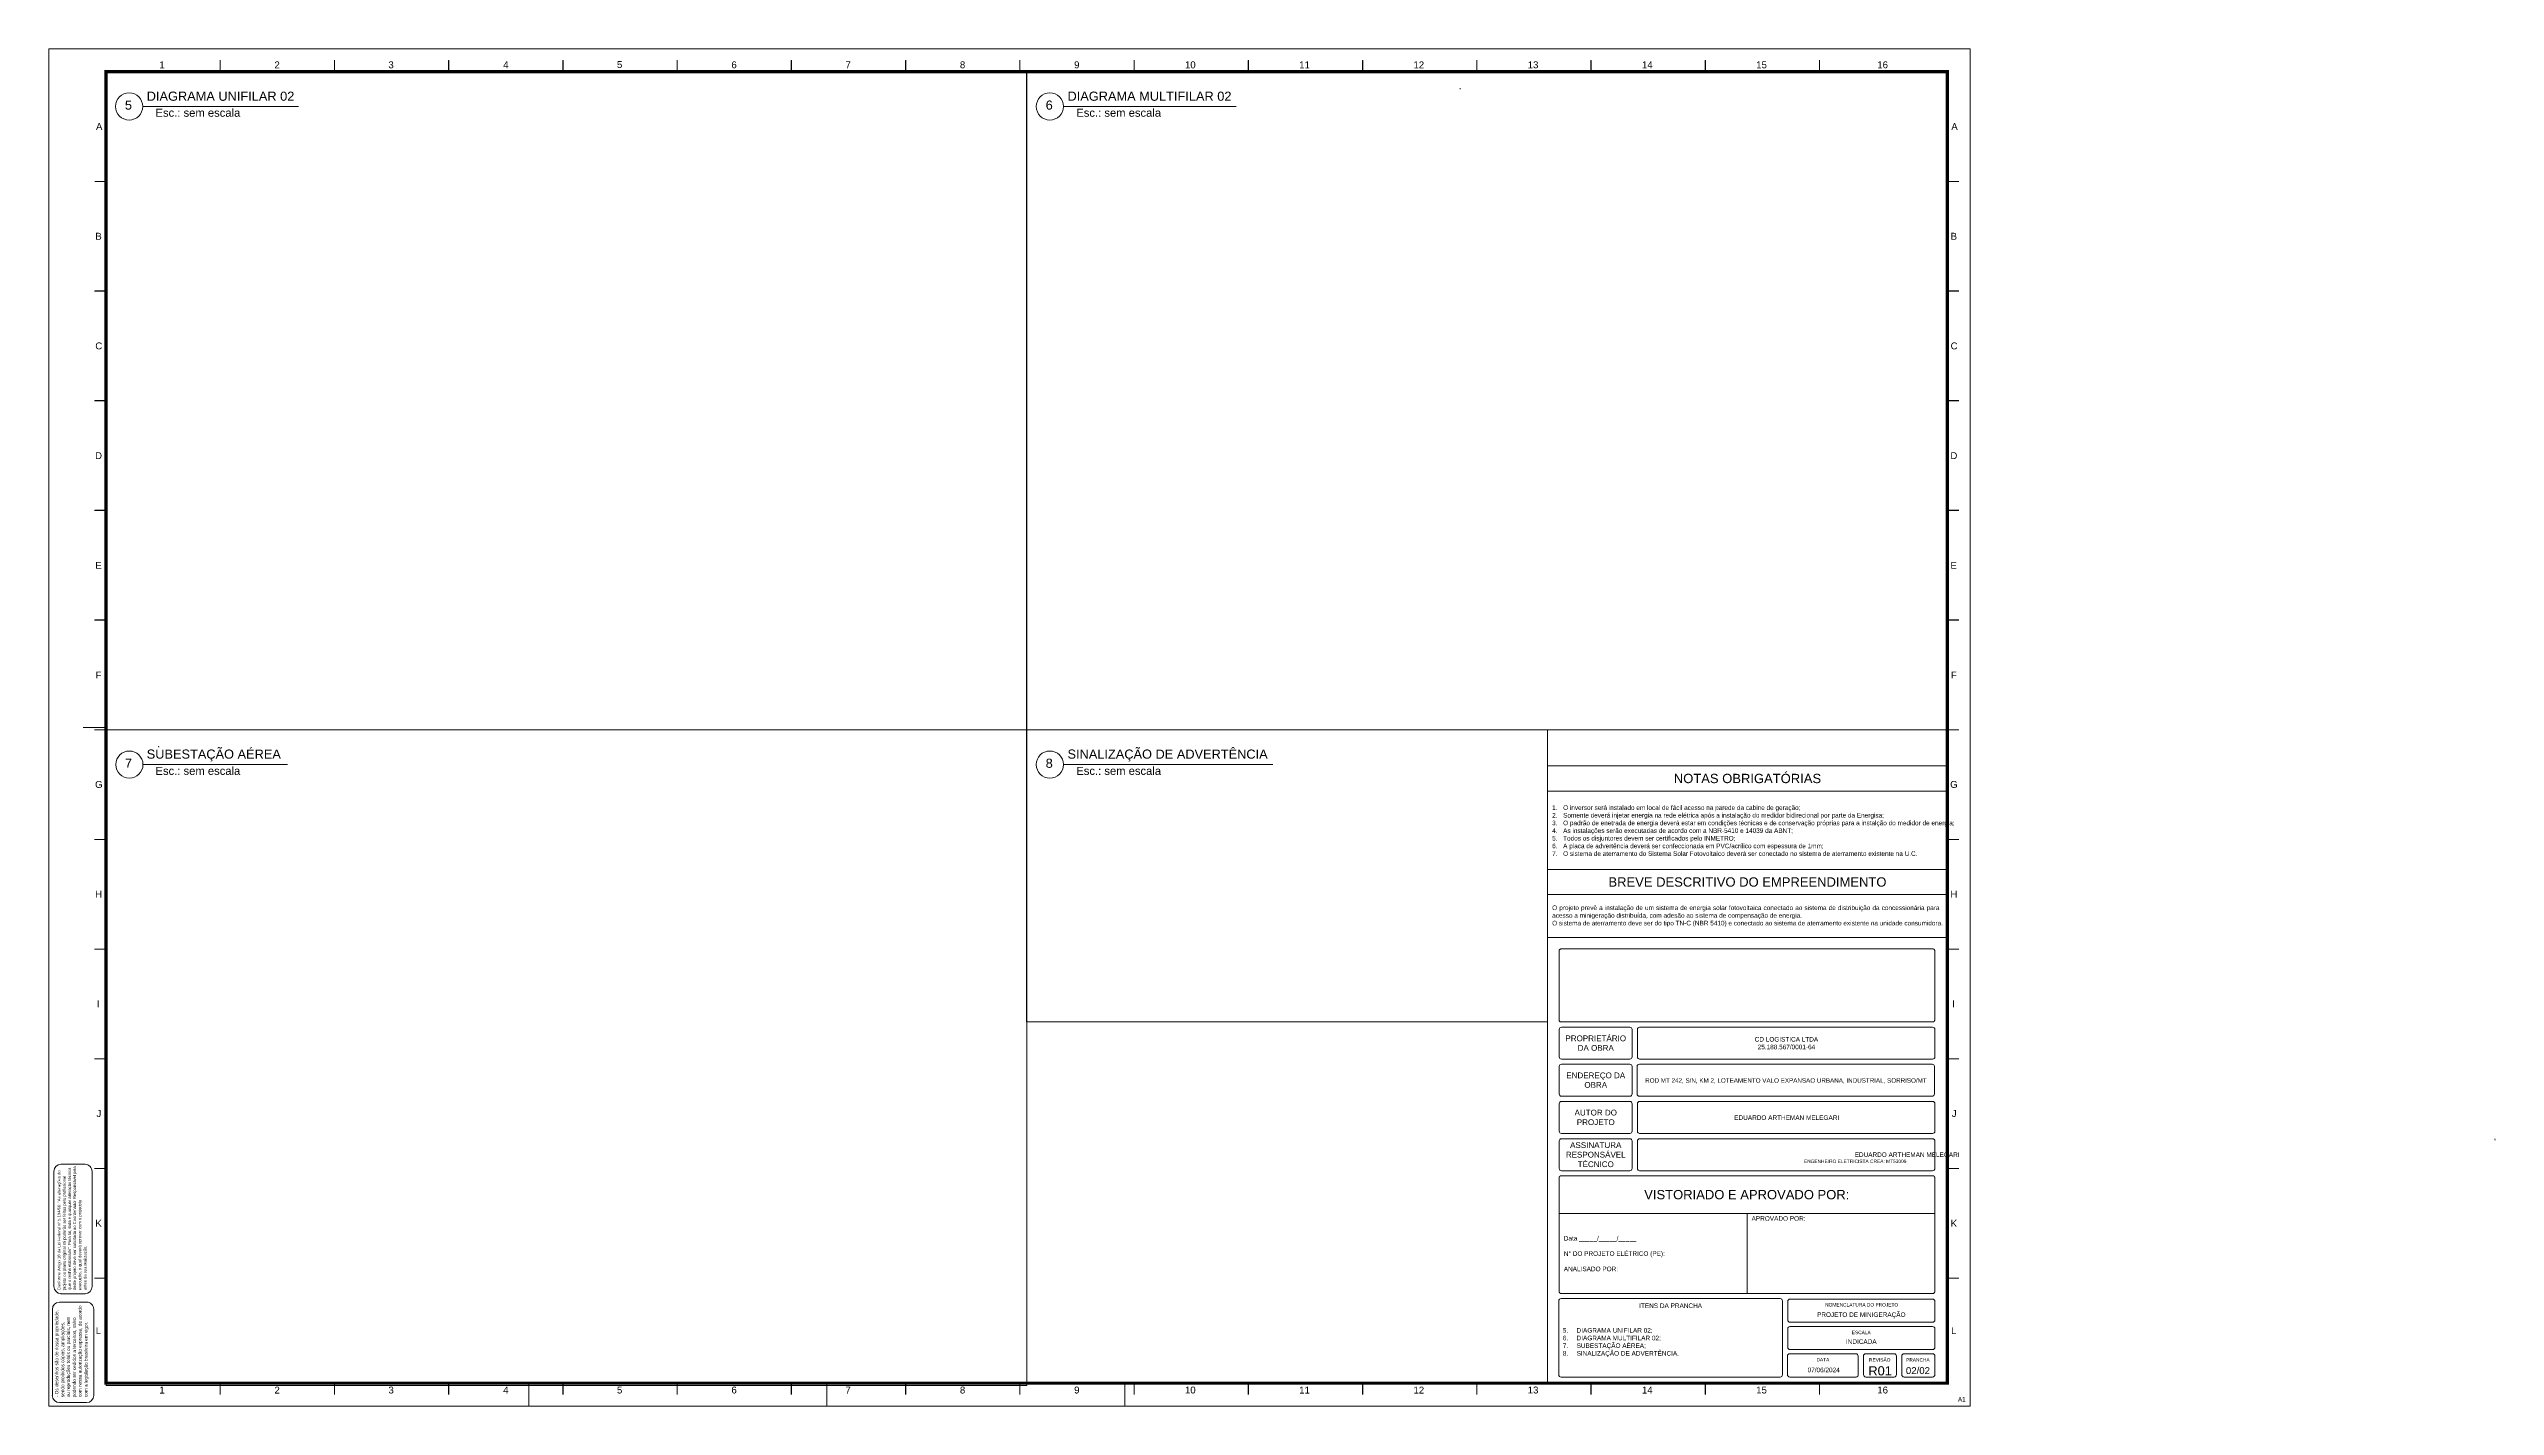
# Paper-space layout 'PROJETO ELÉTRICO MINI 2-2' of a CAD drawing. Header units: millimetres. Extents: x 0 to 1071, y 0 to 594.
import ezdxf
from ezdxf.enums import TextEntityAlignment as Align

# ---------------------------------------------------------------- set-up
doc = ezdxf.new("R2010")
doc.units = ezdxf.units.MM
doc.layers.add('PRANCHA A1', color=7, linetype='Continuous', lineweight=0)
doc.styles.add('ARIAL', font='arial.ttf')
doc.styles.add('PDF ArialMT', font='arial.ttf')

psp = doc.layouts.new('PROJETO ELÉTRICO MINI 2-2')

# ---------------------------------------------------------------- hatches: boundary and pattern name
at = {"layer": 'PRANCHA A1', "transparency": 33554559}
for points in [[(75.2, 588.9), (74.7, 588.9), (74.7, 583.9), (75.2, 583.9)], [(125.2, 588.9), (124.7, 588.9), (124.7, 583.9), (125.2, 583.9)], [(175.2, 588.9), (174.7, 588.9), (174.7, 583.9), (175.2, 583.9)], [(225.2, 588.9), (224.7, 588.9), (224.7, 583.9), (225.2, 583.9)], [(275.2, 588.9), (274.7, 588.9), (274.7, 583.9), (275.2, 583.9)], [(325.2, 588.9), (324.7, 588.9), (324.7, 583.9), (325.2, 583.9)], [(375.2, 588.9), (374.7, 588.9), (374.7, 583.9), (375.2, 583.9)], [(425.2, 588.9), (424.7, 588.9), (424.7, 583.9), (425.2, 583.9)], [(475.2, 588.9), (474.7, 588.9), (474.7, 583.9), (475.2, 583.9)], [(525.2, 588.9), (524.7, 588.9), (524.7, 583.9), (525.2, 583.9)], [(575.2, 588.9), (574.7, 588.9), (574.7, 583.9), (575.2, 583.9)], [(625.2, 588.9), (624.7, 588.9), (624.7, 583.9), (625.2, 583.9)], [(675.2, 588.9), (674.7, 588.9), (674.7, 583.9), (675.2, 583.9)], [(725.2, 588.9), (724.7, 588.9), (724.7, 583.9), (725.2, 583.9)], [(775.2, 588.9), (774.7, 588.9), (774.7, 583.9), (775.2, 583.9)], [(25, 535.7), (25, 536.1), (20, 536.1), (20, 535.7)], [(835.9, 535.7), (835.9, 536.1), (830.9, 536.1), (830.9, 535.7)], [(25, 487.7), (25, 488.2), (20, 488.2), (20, 487.7)], [(835.9, 487.7), (835.9, 488.2), (830.9, 488.2), (830.9, 487.7)], [(25, 439.7), (25, 440.2), (20, 440.2), (20, 439.7)], [(835.9, 439.7), (835.9, 440.2), (830.9, 440.2), (830.9, 439.7)], [(25, 391.7), (25, 392.2), (20, 392.2), (20, 391.7)], [(835.9, 391.7), (835.9, 392.2), (830.9, 392.2), (830.9, 391.7)], [(25, 343.7), (25, 344.2), (20, 344.2), (20, 343.7)], [(835.9, 343.7), (835.9, 344.2), (830.9, 344.2), (830.9, 343.7)], [(25, 295.7), (25, 296.2), (20, 296.2), (20, 295.7)], [(835.9, 295.7), (835.9, 296.2), (830.9, 296.2), (830.9, 295.7)], [(25, 247.7), (25, 248.2), (20, 248.2), (20, 247.7)], [(835.9, 247.7), (835.9, 248.2), (830.9, 248.2), (830.9, 247.7)], [(25, 199.7), (25, 200.2), (20, 200.2), (20, 199.7)], [(835.9, 199.7), (835.9, 200.2), (830.9, 200.2), (830.9, 199.7)], [(25, 151.7), (25, 152.2), (20, 152.2), (20, 151.7)], [(835.9, 151.7), (835.9, 152.2), (830.9, 152.2), (830.9, 151.7)], [(25, 103.7), (25, 104.2), (20, 104.2), (20, 103.7)], [(835.9, 103.7), (835.9, 104.2), (830.9, 104.2), (830.9, 103.7)], [(25, 55.7), (25, 56.2), (20, 56.2), (20, 55.7)], [(835.9, 55.7), (835.9, 56.2), (830.9, 56.2), (830.9, 55.7)], [(75.2, 10), (74.7, 10), (74.7, 5), (75.2, 5)], [(125.2, 10), (124.7, 10), (124.7, 5), (125.2, 5)], [(175.2, 10), (174.7, 10), (174.7, 5), (175.2, 5)], [(225.2, 10), (224.7, 10), (224.7, 5), (225.2, 5)], [(275.2, 10), (274.7, 10), (274.7, 5), (275.2, 5)], [(325.2, 10), (324.7, 10), (324.7, 5), (325.2, 5)], [(375.2, 10), (374.7, 10), (374.7, 5), (375.2, 5)], [(425.2, 10), (424.7, 10), (424.7, 5), (425.2, 5)], [(475.2, 10), (474.7, 10), (474.7, 5), (475.2, 5)], [(525.2, 10), (524.7, 10), (524.7, 5), (525.2, 5)], [(575.2, 10), (574.7, 10), (574.7, 5), (575.2, 5)], [(625.2, 10), (624.7, 10), (624.7, 5), (625.2, 5)], [(675.2, 10), (674.7, 10), (674.7, 5), (675.2, 5)], [(725.2, 10), (724.7, 10), (724.7, 5), (725.2, 5)], [(775.2, 10), (774.7, 10), (774.7, 5), (775.2, 5)]]:
    psp.add_hatch(color=256, dxfattribs=at).paths.add_polyline_path(points)

# ---------------------------------------------------------------- linework, layer by layer
at = {"layer": 'PRANCHA A1'}
for p, q in [((25, 583.9), (830.9, 583.9)), ((655.9, 269.1), (830.9, 269.1)), ((655.9, 234.8), (830.9, 234.8)), ((655.9, 223.8), (830.9, 223.8)), ((661, 100.2), (661, 100.3)), ((661, 100.3), (661, 100.3)), ((661, 100.3), (661, 100.3)), ((661, 100.3), (661.1, 100.3)), ((661, 100.1), (661, 100.2)), ((661, 100.2), (661, 100.2)), ((661, 100.2), (661, 100.2)), ((661, 100.2), (661, 100.2)), ((661, 100), (661, 100.1)), ((661, 100.1), (661, 100.1)), ((661, 100.1), (661, 100.1)), ((661, 100.1), (661, 100.1)), ((661, 99.9), (661, 100)), ((661, 100), (661, 100)), ((661, 100), (661, 100)), ((661, 85.1), (661, 99.9)), ((661, 99.9), (661, 99.9)), ((661.1, 100.3), (661.1, 100.4)), ((661.1, 100.4), (661.1, 100.4)), ((661.1, 100.4), (661.1, 100.4)), ((661.1, 100.4), (661.1, 100.4)), ((661.1, 100.4), (661.1, 100.4)), ((661.1, 100.4), (661.1, 100.4)), ((661.1, 100.4), (661.2, 100.4)), ((661.1, 100.3), (661.1, 100.3)), ((661.2, 100.5), (661.3, 100.6)), ((661.2, 100.4), (661.2, 100.5)), ((661.2, 100.5), (661.2, 100.5)), ((661.2, 100.5), (661.2, 100.5)), ((661.2, 100.5), (661.2, 100.5)), ((661.2, 100.5), (661.2, 100.5)), ((661.2, 100.4), (661.2, 100.4)), ((661.3, 100.6), (661.3, 100.6)), ((661.3, 100.6), (661.3, 100.6)), ((661.3, 100.6), (661.3, 100.6)), ((661.3, 100.6), (661.4, 100.6)), ((661.4, 100.6), (661.4, 100.7)), ((661.4, 100.7), (661.4, 100.7)), ((661.4, 100.7), (661.4, 100.7)), ((661.4, 100.7), (661.4, 100.7)), ((661.4, 100.7), (661.5, 100.7)), ((661.4, 100.6), (661.4, 100.6)), ((661.4, 100.6), (661.4, 100.6)), ((661.5, 100.7), (661.5, 100.7)), ((661.5, 100.7), (661.5, 100.7)), ((661.5, 100.7), (661.5, 100.7)), ((661.5, 100.7), (661.6, 100.7)), ((661.6, 100.7), (661.6, 100.7)), ((661.6, 100.7), (661.6, 100.7)), ((661.6, 100.7), (661.7, 100.7)), ((661.7, 100.7), (661.7, 100.8)), ((661.7, 100.8), (661.8, 100.8)), ((661.8, 100.8), (661.8, 100.8)), ((661.8, 100.8), (824.6, 100.8)), ((824.6, 100.8), (824.6, 100.8)), ((824.6, 100.8), (824.6, 100.8)), ((824.6, 100.8), (824.6, 100.8)), ((824.6, 100.8), (824.7, 100.7)), ((824.7, 100.7), (824.7, 100.7)), ((824.7, 100.7), (824.7, 100.7)), ((824.7, 100.7), (824.7, 100.7)), ((824.7, 100.7), (824.7, 100.7)), ((824.7, 100.7), (824.7, 100.7)), ((824.7, 100.7), (824.7, 100.7)), ((824.7, 100.7), (824.7, 100.7)), ((824.7, 100.7), (824.8, 100.7)), ((824.8, 100.7), (824.8, 100.7)), ((824.8, 100.7), (824.8, 100.7)), ((824.8, 100.7), (824.8, 100.7)), ((824.8, 100.7), (824.8, 100.7)), ((824.8, 100.7), (824.8, 100.7)), ((824.8, 100.7), (824.8, 100.7)), ((824.8, 100.7), (824.8, 100.7)), ((824.8, 100.7), (824.8, 100.7)), ((824.8, 100.7), (824.8, 100.7)), ((824.8, 100.7), (824.8, 100.7)), ((824.8, 100.7), (824.8, 100.7)), ((824.8, 100.7), (824.8, 100.7)), ((824.8, 100.7), (824.8, 100.7)), ((824.8, 100.7), (824.8, 100.7)), ((824.8, 100.7), (824.8, 100.7)), ((824.8, 100.7), (824.9, 100.7)), ((824.9, 100.7), (824.9, 100.7)), ((824.9, 100.7), (824.9, 100.7)), ((824.9, 100.7), (824.9, 100.7)), ((824.9, 100.7), (824.9, 100.7)), ((824.9, 100.7), (825, 100.6)), ((825, 100.6), (825, 100.6)), ((825, 100.6), (825, 100.6)), ((825, 100.6), (825, 100.6)), ((825, 100.6), (825, 100.6)), ((825, 100.6), (825, 100.6)), ((825, 100.6), (825, 100.6)), ((825, 100.6), (825, 100.6)), ((825, 100.6), (825.1, 100.6)), ((825.1, 100.6), (825.1, 100.6)), ((825.1, 100.6), (825.1, 100.6)), ((825.1, 100.6), (825.1, 100.6)), ((825.1, 100.6), (825.1, 100.6)), ((825.1, 100.6), (825.1, 100.6)), ((825.1, 100.6), (825.1, 100.6)), ((825.1, 100.6), (825.1, 100.6)), ((825.1, 100.6), (825.1, 100.5)), ((825.1, 100.5), (825.1, 100.5)), ((825.1, 100.5), (825.1, 100.5)), ((825.1, 100.5), (825.1, 100.5)), ((825.1, 100.5), (825.1, 100.5)), ((825.1, 100.5), (825.1, 100.5)), ((825.1, 100.5), (825.1, 100.5)), ((825.1, 100.5), (825.1, 100.5)), ((825.1, 100.5), (825.1, 100.5)), ((825.1, 100.5), (825.2, 100.5)), ((825.2, 100.5), (825.2, 100.5)), ((825.2, 100.5), (825.2, 100.5)), ((825.2, 100.5), (825.2, 100.5)), ((825.2, 100.5), (825.2, 100.5)), ((825.2, 100.5), (825.2, 100.5)), ((825.2, 100.5), (825.2, 100.5)), ((825.2, 100.5), (825.2, 100.5)), ((825.2, 100.5), (825.2, 100.5)), ((825.2, 100.5), (825.2, 100.4)), ((825.2, 100.4), (825.2, 100.4)), ((825.2, 100.4), (825.2, 100.4)), ((825.2, 100.4), (825.2, 100.4)), ((825.2, 100.4), (825.2, 100.4)), ((825.2, 100.4), (825.2, 100.4)), ((825.2, 100.4), (825.2, 100.4)), ((825.2, 100.4), (825.2, 100.4)), ((825.2, 100.4), (825.2, 100.4)), ((825.2, 100.4), (825.2, 100.4)), ((825.2, 100.4), (825.2, 100.4)), ((825.2, 100.4), (825.2, 100.4)), ((825.2, 100.4), (825.3, 100.4)), ((825.3, 100.4), (825.3, 100.4)), ((825.3, 100.4), (825.3, 100.4)), ((825.3, 100.4), (825.3, 100.3)), ((825.3, 100.3), (825.3, 100.3)), ((825.3, 100.3), (825.3, 100.3)), ((825.3, 100.3), (825.3, 100.3)), ((825.3, 100.3), (825.3, 100.3)), ((825.3, 100.3), (825.3, 100.3)), ((825.3, 100.3), (825.3, 100.3)), ((825.3, 100.3), (825.3, 100.3)), ((825.3, 100.3), (825.3, 100.3)), ((825.3, 100.3), (825.3, 100.3)), ((825.3, 100.3), (825.3, 100.2)), ((825.3, 100.2), (825.3, 100.2)), ((825.3, 100.2), (825.3, 100.2)), ((825.3, 100.2), (825.3, 100.2)), ((825.3, 100.2), (825.3, 100.2)), ((825.3, 100.2), (825.3, 100.2)), ((825.3, 100.2), (825.4, 100.1)), ((825.4, 100.1), (825.4, 100.1)), ((825.4, 100.1), (825.4, 100.1)), ((825.4, 100.1), (825.4, 100.1)), ((825.4, 100.1), (825.4, 100.1)), ((825.4, 100.1), (825.4, 100.1)), ((825.4, 100.1), (825.4, 100.1)), ((825.4, 100.1), (825.4, 100)), ((825.4, 100), (825.4, 100)), ((825.4, 100), (825.4, 100)), ((825.4, 100), (825.4, 100)), ((825.4, 100), (825.4, 83.4)), ((661, 85.1), (661, 50.2)), ((825.4, 84.2), (661, 84.2)), ((743.2, 84.2), (743.2, 49.3)), ((825.4, 83.4), (825.4, 50.1)), ((661, 50.1), (661, 50.2)), ((661, 50), (661, 50.1)), ((661, 50.1), (661, 50.1)), ((661, 49.9), (661, 50)), ((661, 50), (661, 50)), ((661, 49.8), (661, 49.9)), ((661, 49.9), (661, 49.9)), ((661.1, 49.7), (661, 49.8)), ((661, 49.8), (661, 49.8)), ((661.1, 49.6), (661.1, 49.7)), ((661.2, 49.5), (661.1, 49.6)), ((661.1, 49.6), (661.1, 49.6)), ((661.3, 49.5), (661.2, 49.5)), ((661.2, 49.5), (661.2, 49.5)), ((661.3, 49.4), (661.3, 49.5)), ((661.4, 49.4), (661.3, 49.4)), ((661.5, 49.3), (661.4, 49.4)), ((661.4, 49.4), (661.4, 49.4)), ((661.6, 49.3), (661.5, 49.3)), ((661.5, 49.3), (661.5, 49.3)), ((661.7, 49.3), (661.6, 49.3)), ((661.6, 49.3), (661.6, 49.3)), ((661.8, 49.3), (661.7, 49.3)), ((824.6, 49.3), (661.8, 49.3)), ((824.7, 49.3), (824.6, 49.3)), ((824.8, 49.3), (824.7, 49.3)), ((824.9, 49.3), (824.8, 49.3)), ((825, 49.4), (824.9, 49.3)), ((824.9, 49.3), (824.9, 49.3)), ((825.1, 49.5), (825, 49.4)), ((825, 49.4), (825, 49.4)), ((825.2, 49.6), (825.1, 49.5)), ((825.1, 49.5), (825.1, 49.5)), ((825.3, 49.7), (825.2, 49.6)), ((825.2, 49.6), (825.2, 49.6)), ((825.2, 49.6), (825.2, 49.6)), ((825.2, 49.6), (825.2, 49.6)), ((825.4, 49.9), (825.3, 49.9)), ((825.3, 49.9), (825.3, 49.8)), ((825.3, 49.8), (825.3, 49.8)), ((825.3, 49.8), (825.3, 49.8)), ((825.3, 49.8), (825.3, 49.7)), ((825.3, 49.7), (825.3, 49.7)), ((825.3, 49.7), (825.3, 49.7)), ((825.4, 50.1), (825.4, 50)), ((825.4, 50), (825.4, 50)), ((825.4, 50), (825.4, 50)), ((825.4, 50), (825.4, 49.9))]:
    psp.add_line(p, q, dxfattribs=at)
at = {"layer": 'PRANCHA A1', "lineweight": 0}
for p, q in [((41.1, 568.7), (109.2, 568.7)), ((444.1, 568.7), (519.6, 568.7)), ((41.1, 280.7), (104.4, 280.7)), ((444.1, 280.7), (535.6, 280.7))]:
    psp.add_line(p, q, dxfattribs=at)
psp.add_lwpolyline([(840.9, 593.9), (840.9, 0), (0, 0), (0, 593.9)], close=True, dxfattribs=at)
for points in [[(75, 583.9), (75, 588.9)], [(125, 583.9), (125, 588.9)], [(175, 583.9), (175, 588.9)], [(225, 583.9), (225, 588.9)], [(274.9, 583.9), (274.9, 588.9)], [(325, 583.9), (325, 588.9)], [(375, 583.9), (375, 588.9)], [(425, 583.9), (425, 588.9)], [(475, 583.9), (475, 588.9)], [(525, 583.9), (525, 588.9)], [(575, 583.9), (575, 588.9)], [(624.9, 583.9), (624.9, 588.9)], [(674.9, 583.9), (674.9, 588.9)], [(724.9, 583.9), (724.9, 588.9)], [(774.9, 583.9), (774.9, 588.9)], [(830.9, 535.9), (835.9, 535.9)], [(25, 487.9), (20, 487.9)], [(830.9, 487.9), (835.9, 487.9)], [(25, 439.9), (20, 439.9)], [(830.9, 439.9), (835.9, 439.9)], [(25, 391.9), (20, 391.9)], [(830.9, 391.9), (835.9, 391.9)], [(25, 343.9), (20, 343.9)], [(830.9, 343.9), (835.9, 343.9)], [(15, 297), (25, 297)], [(25, 295.9), (20, 295.9)], [(830.9, 295.9), (835.9, 295.9)], [(25, 247.9), (20, 247.9)], [(830.9, 247.9), (835.9, 247.9)], [(655.9, 10), (655.9, 205.1), (830.9, 205.1)], [(25, 199.9), (20, 199.9)], [(661.8, 200.1), (824.6, 200.1)], [(825.4, 199.2), (825.4, 168.9)], [(830.9, 199.9), (835.9, 199.9)], [(824.6, 168.1), (661.8, 168.1)], [(25, 152), (20, 152)], [(830.9, 152), (835.9, 152)], [(830.9, 151.8), (830.9, 98.8)], [(2.2, 52.3), (2.2, 102.7)], [(5.2, 105.8), (15.8, 105.8)], [(18.9, 102.7), (18.9, 52.3)], [(25, 104), (20, 104)], [(830.9, 104), (835.9, 104)], [(830.9, 70.3), (830.9, 70.3)], [(25, 56), (20, 56)], [(830.9, 56), (835.9, 56)], [(15.8, 49.1), (5.2, 49.1)], [(1.5, 4.6), (1.5, 42.3)], [(19.6, 42.3), (19.6, 4.6)], [(16.5, 1.5), (4.6, 1.5)], [(75, 10), (75, 5)], [(125, 10), (125, 5)], [(175, 10), (175, 5)], [(210, 0), (210, 10)], [(225, 10), (225, 5)], [(274.9, 10), (274.9, 5)], [(325, 10), (325, 5)], [(340.5, 0), (340.5, 10)], [(375, 10), (375, 5)], [(425, 10), (425, 5)], [(470.9, 0), (470.9, 10)], [(475, 10), (475, 5)], [(525, 10), (525, 5)], [(575, 10), (575, 5)], [(624.9, 10), (624.9, 5)], [(674.9, 10), (674.9, 5)], [(724.9, 10), (724.9, 5)]]:
    psp.add_lwpolyline(points, dxfattribs=at)
for points, const_width in [([(830.9, 583.9), (830.9, 10), (25, 10), (25, 583.9)], 1.4), ([(830.9, 583.9), (830.9, 10), (25, 10), (25, 583.9)], 1.4), ([(25, 10), (830.9, 10), (830.9, 583.9), (25, 583.9)], 1.02)]:
    psp.add_lwpolyline(points, close=True, dxfattribs=dict(at, const_width=const_width))
at = {"layer": 'PRANCHA A1', "color": 7, "lineweight": 0}
for points in [[(617.7, 576.7), (617.7, 576.3)], [(48, 288.8), (48.1, 288.3)], [(1070.5, 116.9), (1070.6, 116.4)]]:
    psp.add_lwpolyline(points, dxfattribs=at)
at = {"layer": 'PRANCHA A1'}
for points in [[(655.9, 205.1), (830.9, 205.1), (830.9, 280.2), (655.9, 280.2)], [(661, 199.2), (661, 199.3), (661, 199.3), (661, 199.3), (661, 199.4), (661, 199.4), (661, 199.4), (661, 199.4), (661, 199.5), (661, 199.5), (661, 199.5), (661, 199.5), (661, 199.6), (661, 199.6), (661, 199.6), (661.1, 199.6), (661.1, 199.6), (661.1, 199.7), (661.1, 199.7), (661.1, 199.7), (661.1, 199.7), (661.1, 199.7), (661.1, 199.7), (661.2, 199.8), (661.2, 199.8), (661.2, 199.8), (661.2, 199.8), (661.2, 199.8), (661.2, 199.8), (661.2, 199.8), (661.3, 199.9), (661.3, 199.9), (661.3, 199.9), (661.3, 199.9), (661.4, 199.9), (661.4, 199.9), (661.4, 199.9), (661.4, 200), (661.4, 200), (661.4, 200), (661.4, 200), (661.5, 200), (661.5, 200), (661.5, 200), (661.5, 200), (661.6, 200), (661.6, 200), (661.6, 200), (661.7, 200.1), (661.7, 200.1), (661.8, 200.1), (661.8, 200.1), (824.6, 200.1), (824.6, 200.1), (824.6, 200.1), (824.6, 200.1), (824.7, 200.1), (824.7, 200.1), (824.7, 200.1), (824.7, 200), (824.7, 200), (824.7, 200), (824.7, 200), (824.7, 200), (824.8, 200), (824.8, 200), (824.8, 200), (824.8, 200), (824.8, 200), (824.8, 200), (824.8, 200), (824.8, 200), (824.8, 200), (824.8, 200), (824.8, 200), (824.8, 200), (824.8, 200), (824.8, 200), (824.8, 200), (824.8, 200), (824.9, 200), (824.9, 200), (824.9, 200), (824.9, 200), (824.9, 200), (825, 200), (825, 199.9), (825, 199.9), (825, 199.9), (825, 199.9), (825, 199.9), (825, 199.9), (825, 199.9), (825.1, 199.9), (825.1, 199.9), (825.1, 199.9), (825.1, 199.9), (825.1, 199.9), (825.1, 199.9), (825.1, 199.9), (825.1, 199.9), (825.1, 199.9), (825.1, 199.8), (825.1, 199.8), (825.1, 199.8), (825.1, 199.8), (825.1, 199.8), (825.1, 199.8), (825.1, 199.8), (825.1, 199.8), (825.2, 199.8), (825.2, 199.8), (825.2, 199.8), (825.2, 199.8), (825.2, 199.8), (825.2, 199.8), (825.2, 199.8), (825.2, 199.8), (825.2, 199.8), (825.2, 199.8), (825.2, 199.7), (825.2, 199.7), (825.2, 199.7), (825.2, 199.7), (825.2, 199.7), (825.2, 199.7), (825.2, 199.7), (825.2, 199.7), (825.2, 199.7), (825.2, 199.7), (825.2, 199.7), (825.3, 199.7), (825.3, 199.7), (825.3, 199.7), (825.3, 199.6), (825.3, 199.6), (825.3, 199.6), (825.3, 199.6), (825.3, 199.6), (825.3, 199.6), (825.3, 199.6), (825.3, 199.6), (825.3, 199.6), (825.3, 199.6), (825.3, 199.6), (825.3, 199.5), (825.3, 199.5), (825.3, 199.5), (825.3, 199.5), (825.3, 199.5), (825.4, 199.4), (825.4, 199.4), (825.4, 199.4), (825.4, 199.4), (825.4, 199.4), (825.4, 199.4), (825.4, 199.4), (825.4, 199.3), (825.4, 199.3), (825.4, 199.3), (825.4, 199.3), (825.4, 168.9), (825.4, 168.9), (825.4, 168.8), (825.4, 168.8), (825.4, 168.8), (825.3, 168.7), (825.3, 168.7), (825.3, 168.6), (825.3, 168.6), (825.3, 168.6), (825.3, 168.5), (825.3, 168.5), (825.2, 168.5), (825.2, 168.5), (825.2, 168.4), (825.2, 168.4), (825.1, 168.4), (825.1, 168.3), (825, 168.3), (825, 168.2), (824.9, 168.2), (824.9, 168.2), (824.8, 168.1), (824.7, 168.1), (824.6, 168.1), (661.8, 168.1), (661.7, 168.1), (661.6, 168.1), (661.6, 168.1), (661.5, 168.1), (661.5, 168.2), (661.4, 168.2), (661.4, 168.2), (661.3, 168.3), (661.3, 168.3), (661.2, 168.3), (661.2, 168.4), (661.1, 168.4), (661.1, 168.5), (661.1, 168.5), (661, 168.6), (661, 168.7), (661, 168.7), (661, 168.7), (661, 168.8), (661, 168.8), (661, 168.9), (661, 169), (661, 169), (661, 199.2)]]:
    psp.add_lwpolyline(points, close=True, dxfattribs=at)
at = {"layer": 'PRANCHA A1', "lineweight": 0}
for points in [[(661, 164.8, -0.414214), (662, 165.8), (691.9, 165.8, -0.414214), (692.9, 164.8), (692.9, 152.8, -0.414214), (691.9, 151.8), (662, 151.8, -0.414214), (661, 152.8)], [(695.2, 164.8, -0.414214), (696.2, 165.8), (824.4, 165.8, -0.414214), (825.4, 164.8), (825.4, 152.8, -0.414214), (824.4, 151.8), (696.2, 151.8, -0.414214), (695.2, 152.8)], [(661, 148.6, -0.414214), (662, 149.6), (691.9, 149.6, -0.414214), (692.9, 148.6), (692.9, 136.6, -0.414214), (691.9, 135.6), (662, 135.6, -0.414214), (661, 136.6)], [(695.1, 148.6, -0.414214), (696.1, 149.6), (824.2, 149.6, -0.414214), (825.2, 148.6), (825.2, 136.6, -0.414214), (824.2, 135.6), (696.1, 135.6, -0.414214), (695.1, 136.6)], [(661, 132.3, -0.414214), (662, 133.3), (691.9, 133.3, -0.414214), (692.9, 132.3), (692.9, 120.3, -0.414214), (691.9, 119.3), (662, 119.3, -0.414214), (661, 120.3)], [(695.2, 132.3, -0.414214), (696.2, 133.3), (824.4, 133.3, -0.414214), (825.4, 132.3), (825.4, 120.3, -0.414214), (824.4, 119.3), (696.2, 119.3, -0.414214), (695.2, 120.3)], [(661, 116, -0.414214), (662, 117), (691.9, 117, -0.414214), (692.9, 116), (692.9, 104, -0.414214), (691.9, 103), (662, 103, -0.414214), (661, 104)], [(695.2, 116, -0.414214), (696.2, 117), (824.4, 117, -0.414214), (825.4, 116), (825.4, 104, -0.414214), (824.4, 103), (696.2, 103, -0.414214), (695.2, 104)], [(660.8, 46, -0.414214), (661.8, 47), (757.7, 47, -0.414214), (758.7, 46), (758.7, 13.7, -0.414214), (757.7, 12.7), (661.8, 12.7, -0.414214), (660.8, 13.7)], [(761, 45.8, -0.414214), (762, 46.8), (824.4, 46.8, -0.414214), (825.4, 45.8), (825.4, 37.7, -0.414214), (824.4, 36.7), (762, 36.7, -0.414214), (761, 37.7)], [(761, 33.8, -0.414214), (762, 34.8), (824.4, 34.8, -0.414214), (825.4, 33.8), (825.4, 25.7, -0.414214), (824.4, 24.7), (762, 24.7, -0.414214), (761, 25.7)], [(760.9, 21.9, -0.414214), (761.9, 22.9), (790.8, 22.9, -0.414214), (791.8, 21.9), (791.9, 13.8, -0.402785), (790.9, 12.7), (761.9, 12.7, -0.402785), (760.9, 13.8)], [(794.1, 21.9, -0.414214), (795.1, 22.9), (807.6, 22.9, -0.414214), (808.6, 21.9), (808.6, 13.8, -0.402785), (807.6, 12.7), (795.2, 12.7, -0.402785), (794.2, 13.8)], [(810.9, 21.9, -0.414214), (811.9, 22.9), (824.4, 22.9, -0.414214), (825.4, 21.9), (825.4, 13.8, -0.392366), (824.4, 12.7), (811.9, 12.7, -0.392366), (810.9, 13.8)]]:
    psp.add_lwpolyline(points, format="xyb", close=True, dxfattribs=at)
psp.add_lwpolyline([(1.5, 42.3, -0.414213), (4.6, 45.5), (16.5, 45.5)], format="xyb", dxfattribs=at)
for centre in [(35.1, 568.7), (438.1, 568.7), (35.2, 280.7), (438.1, 280.7)]:
    psp.add_circle(centre, 5.95, dxfattribs=at)
for centre, radius, start, end in [((824.6, 199.2), 0.825, 0.0001, 89.9999), ((824.5, 168.9), 0.829, 270.1901, 358.3218), ((5.3, 102.7), 3.11, 90.099, 180.099), ((15.8, 102.7), 3.11, 359.901, 89.9011), ((5.3, 52.3), 3.11, 180, 270), ((15.8, 52.3), 3.11, 270, 360), ((16.5, 42.4), 3.11, 0.0988, 90.0989), ((4.6, 4.6), 3.11, 180, 270), ((16.5, 4.6), 3.11, 270, 360)]:
    psp.add_arc(centre, radius, start, end, dxfattribs=at)

# ---------------------------------------------------------------- texts
at = {"layer": 'PRANCHA A1', "lineweight": 0, "style": 'ARIAL'}
for s, height, p in [('5', 4, (34.8, 567.3)), ('Esc.: sem escala', 3.516, (65.2, 564.2)), ('6', 4, (437.8, 567.3)), ('Esc.: sem escala', 3.516, (468.2, 564.2)), ('7', 4, (34.8, 279.3)), ('Esc.: sem escala', 3.516, (65.2, 276.2)), ('8', 4, (437.8, 279.3)), ('Esc.: sem escala', 3.516, (468.2, 276.2))]:
    psp.add_text(s, height=height, rotation=359.993, dxfattribs=at).set_placement(p, align=Align.CENTER)
at = {"layer": 'PRANCHA A1', "attachment_point": 4, "style": 'PDF ArialMT'}
for s, insert, char_height in [('1', (48.3, 586.9), 3.02), ('2', (98.7, 586.9), 3.02), ('3', (148.6, 586.9), 3.02), ('4', (198.8, 586.9), 3.02), ('5', (248.6, 587), 3.02), ('6', (298.7, 586.9), 3.02), ('7', (348.6, 586.9), 3.02), ('8', (398.7, 586.9), 3.02), ('9', (448.7, 586.9), 3.02), ('10', (497.2, 586.9), 3.02), ('11', (547.2, 586.9), 3.02), ('12', (597.2, 586.9), 3.02), ('13', (647.2, 586.9), 3.02), ('14', (697.2, 586.9), 3.02), ('15', (747.2, 586.9), 3.02), ('16', (800.2, 586.9), 3.02), ('A', (20.6, 559.9), 3.02), ('A', (832.6, 559.9), 3.02), ('B', (20.3, 511.9), 3.02), ('B', (832.3, 511.9), 3.02), ('C', (20.3, 463.9), 3.02), ('C', (832.3, 463.9), 3.02), ('D', (20.2, 415.9), 3.02), ('D', (832.2, 415.9), 3.02), ('E', (20.3, 367.9), 3.02), ('E', (832.2, 367.9), 3.02), ('F', (20.4, 319.9), 3.02), ('F', (832.4, 319.9), 3.02), ('G', (20.2, 272), 3.02), ('G', (832.1, 272), 3.02), ('H', (20.2, 224), 3.02), ('H', (832.2, 224), 3.02), ('I', (21, 176), 3.02), ('I', (833, 176), 3.02), ('J', (20.8, 128), 3.02), ('J', (832.8, 128), 3.02), ('K', (20.3, 80), 3.02), ('K', (832.3, 80), 3.02), ('L', (20.5, 33), 3.02), ('L', (832.5, 33), 3.02), ('1', (48.3, 7), 3.02), ('2', (98.7, 7), 3.02), ('3', (148.6, 7), 3.02), ('4', (198.8, 7), 3.02), ('5', (248.6, 7), 3.02), ('6', (298.7, 7), 3.02), ('7', (348.6, 7), 3.02), ('8', (398.7, 7), 3.02), ('9', (448.7, 7), 3.02), ('10', (497.2, 7), 3.02), ('11', (547.2, 7), 3.02), ('12', (597.2, 7), 3.02), ('13', (647.2, 7), 3.02), ('14', (697.2, 7), 3.02), ('15', (747.2, 7), 3.02), ('16', (800.2, 7), 3.02), ('A1', (835.5, 3), 2.01)]:
    psp.add_mtext(s, dxfattribs=dict(at, insert=insert, char_height=char_height))
at = {"layer": 'PRANCHA A1', "lineweight": 0, "char_height": 4.002, "attachment_point": 1, "rotation": 359.993, "style": 'ARIAL'}
for s, insert in [('DIAGRAMA UNIFILAR 02', (42.8, 575.2)), ('DIAGRAMA MULTIFILAR 02', (445.8, 575.2)), ('SUBESTAÇÃO AÉREA', (42.8, 287.3)), ('SINALIZAÇÃO DE ADVERTÊNCIA', (445.8, 287.3))]:
    psp.add_mtext_dynamic_manual_height_columns(s, width=336.822, gutter_width=42.7, heights=[0], dxfattribs=dict(at, insert=insert))
at = {"layer": 'PRANCHA A1', "lineweight": 0, "style": 'PDF ArialMT'}
for s, insert, char_height, width, attachment_point in [('\\pxqc;NOTAS OBRIGATÓRIAS', (655.9, 274.6), 4.072, 174.979, 4), ('\\pxi-2,l3,r1.98476,t3.38813,4;1.^IO inversor será instalado em local de fácil acesso na parede da cabine de geração;\\P2.^ISomente deverá injetar energia na rede elétrica após a instalação do medidor bidirecional por parte da Energisa;\\P3.^IO padrão de enetrada de energia deverá estar em condições técnicas e de conservação próprias para a instalção do medidor de energia;\\P4.^IAs instalações serão executadas de acordo com a NBR-5410 e 14039 da ABNT;\\P5.^ITodos os disjuntores devem ser certificados pelo INMETRO;\\P6.^IA placa de advertência deverá ser confeccionada em PVC/acrílico com espessura de 1mm;\\P7.^IO sistema de aterramento do Sistema Solar Fotovoltaíco deverá ser conectado no sistema de aterramento existente na U.C. ', (655.9, 251.8), 2.0116, 174.979, 4), ('\\pxqc;BREVE DESCRITIVO DO EMPREENDIMENTO', (655.9, 229.3), 4.072, 174.979, 4), ('\\pxl1,r1.98476,qj,t3.38813,4;O projeto prevê a instalação de um sistema de energia solar fotovoltaica conectado ao sistema de distribuição da concessionária para acesso a minigeração distribuída, com adesão ao sistema de compensação de energia.\\P\\pr2.79533E-006,t3.38813,4,31;O sistema de aterramento deve ser do tipo TN-C (NBR 5410) e conectado ao sistema de aterramento existente na unidade consumidora.', (655.9, 214.4), 2.0116, 174.979, 4), ('\\pxqc;PROPRIETÁRIO\\PDA OBRA', (661.3, 158.8), 2.515, 31.375, 4), ('\\pxqc;CD LOGISTICA LTDA\\P25.188.567/0001-64', (695.2, 158.8), 2.012, 130.491, 4), ('\\pxqc;ENDEREÇO DA OBRA', (661.3, 142.6), 2.515, 31.375, 4), ('\\pxqc;ROD MT 242, S/N, KM 2, LOTEAMENTO VALO EXPANSAO URBANA, INDUSTRIAL, SORRISO/MT', (695.2, 142.3), 1.96, 130.035, 4), ('\\pxqc;AUTOR DO PROJETO', (661.3, 126.3), 2.515, 31.375, 4), ('\\pxqc;EDUARDO ARTHEMAN MELEGARI', (695.5, 126.2), 2.012, 130.147, 4), ('\\pxqc;ASSINATURA RESPONSÁVEL TÉCNICO', (661.3, 110), 2.515, 31.375, 4), ('\\pxqc;VISTORIADO E APROVADO POR:', (661, 92.5), 4.072, 164.161, 4), ('\\pxl1,r2.79533E-006,qj,t3.38813,4,31;APROVADO POR:', (784.3, 83.1), 2.012, 82.214, 2), ('\\pxl1,r2.79533E-006,qj,t3.38813,4,31;Data _____/_____/_____\\P\\PN° DO PROJETO ELÉTRICO (PE):\\P\\PANALISADO POR:', (661, 66.7), 2.012, 82.215, 4), ('\\pxqc;ITENS DA PRANCHA', (660.8, 43.9), 2.012, 97.91, 4), ('\\pxqc;NOMENCLATURA DO PROJETO', (761, 44.3), 1.509, 64.745, 4), ('\\pxi-3,l3.38813,t3.38813,4;5.^IDIAGRAMA UNIFILAR 02;\\P6.^IDIAGRAMA MULTIFILAR 02;\\P7.^ISUBESTAÇÃO AÉREA;\\P8.^ISINALIZAÇÃO DE ADVERTÊNCIA.', (661.8, 27.8), 2.012, 95.903, 4), ('\\pxqc;PROJETO DE MINIGERAÇÃO ', (762, 39.7), 2.012, 62.42, 4), ('\\pxqc;ESCALA', (761, 32.2), 1.509, 64.39, 4), ('\\pxqc;INDICADA', (761, 28.2), 2.012, 64.39, 4), ('\\pxqc;07/06/2024', (761.9, 15.8), 2.012, 29.694, 4), ('\\pxqc;DATA', (760.9, 20.3), 1.51, 30.987, 4), ('\\pxqc;REVISÃO', (794.2, 20.2), 1.509, 14.164, 4), ('\\pxqc;R01', (794.5, 15.4), 4.02, 13.897, 4), ('\\pxqc;02/02', (810.9, 15.5), 3.017, 14.193, 4), ('\\pxqc;PRANCHA', (810.9, 20.2), 1.509, 14.164, 4)]:
    psp.add_mtext(s, dxfattribs=dict(at, insert=insert, char_height=char_height, width=width, attachment_point=attachment_point))
at = {"layer": 'PRANCHA A1', "lineweight": 0, "attachment_point": 4, "style": 'PDF ArialMT'}
for s, insert, char_height in [('ENGENHEIRO ELETRICISTA CREA: MT53009', (768.1, 107.1), 1.509), ('\\pxqc;EDUARDO ARTHEMAN MELEGARI', (790.3, 110), 2.012)]:
    psp.add_mtext(s, dxfattribs=dict(at, insert=insert, char_height=char_height))
at = {"layer": 'PRANCHA A1', "attachment_point": 4, "rotation": 90, "style": 'PDF ArialMT'}
for s, insert, char_height in [('Conforme Artigo 18 da Lei Federal nº 5.194/66: "As alterações do', (4.6, 50.7), 1.291), ('projeto ou plano original só poderão ser feitas pelo profissional', (6.9, 50.6), 1.291), ('que o tenha elaborado". Para tal, toda e qualquer alteração técnica', (9.2, 50.8), 1.291), ('deste projeto deve ser solicitada ao Coordenador Responsável pela', (11.4, 50.7), 1.291), ('execução, o qual deverá aprovar com o projetista', (13.7, 50.7), 1.291), ('antes da sua realização.', (16, 50.7), 1.291), ('com nossa autorização expressa, de acordo', (13.8, 3.9), 1.464), ('- Os desenhos são de nossa propriedade,', (3.6, 3.9), 1.464), ('sendo proibidos cópias, ampliações,', (6.2, 3.9), 1.464), ('ou reproduções totais ou parciais, nem', (8.7, 3.9), 1.464), ('podendo ser cedidos a terceiros, salvo', (11.3, 3.8), 1.464), ('com a legislação brasileira em vigor.', (16.4, 3.9), 1.464)]:
    psp.add_mtext(s, dxfattribs=dict(at, insert=insert, char_height=char_height))

# ---------------------------------------------------------------- viewports
at = {"layer": 'PRANCHA A1', "view_target_point": (2714.96, 1089.96)}
for center, size, view_center_point, view_height, status in [((226.5, 439.9), (402.9, 287.963), (3362.31, -3359.15), 64.7382, 3), ((629.4, 439.9), (403, 287.963), (3360.68, -3272.79), 57.866, 4), ((226.5, 152.5), (403, 286.957), (3816.46, -3601.73), 313.8698, 5), ((541.9, 232), (228, 127.843), (4221.85, -3562.17), 108.9847, 6)]:
    psp.add_viewport(center=center, size=size, view_center_point=view_center_point, view_height=view_height, status=status, dxfattribs=at)
vp = psp.add_viewport(center=(743.2, 184.1), size=(164.4, 31.961), view_center_point=(577.96, -3125.01), view_height=217.0465, dxfattribs=at)
vp.dxf.flags = 0x10000  # cut along an outline
vp.dxf.clipping_boundary_handle = psp.add_lwpolyline([(661, 199.2), (661, 199.3), (661, 199.3), (661, 199.3), (661, 199.4), (661, 199.4), (661, 199.4), (661, 199.4), (661, 199.5), (661, 199.5), (661, 199.5), (661, 199.5), (661, 199.6), (661, 199.6), (661, 199.6), (661.1, 199.6), (661.1, 199.6), (661.1, 199.7), (661.1, 199.7), (661.1, 199.7), (661.1, 199.7), (661.1, 199.7), (661.1, 199.7), (661.2, 199.8), (661.2, 199.8), (661.2, 199.8), (661.2, 199.8), (661.2, 199.8), (661.2, 199.8), (661.2, 199.8), (661.3, 199.9), (661.3, 199.9), (661.3, 199.9), (661.3, 199.9), (661.4, 199.9), (661.4, 199.9), (661.4, 199.9), (661.4, 200), (661.4, 200), (661.4, 200), (661.4, 200), (661.5, 200), (661.5, 200), (661.5, 200), (661.5, 200), (661.6, 200), (661.6, 200), (661.6, 200), (661.7, 200.1), (661.7, 200.1), (661.8, 200.1), (661.8, 200.1), (824.6, 200.1), (824.6, 200.1), (824.6, 200.1), (824.6, 200.1), (824.7, 200.1), (824.7, 200.1), (824.7, 200.1), (824.7, 200), (824.7, 200), (824.7, 200), (824.7, 200), (824.7, 200), (824.8, 200), (824.8, 200), (824.8, 200), (824.8, 200), (824.8, 200), (824.8, 200), (824.8, 200), (824.8, 200), (824.8, 200), (824.8, 200), (824.8, 200), (824.8, 200), (824.8, 200), (824.8, 200), (824.8, 200), (824.8, 200), (824.9, 200), (824.9, 200), (824.9, 200), (824.9, 200), (824.9, 200), (825, 200), (825, 199.9), (825, 199.9), (825, 199.9), (825, 199.9), (825, 199.9), (825, 199.9), (825, 199.9), (825.1, 199.9), (825.1, 199.9), (825.1, 199.9), (825.1, 199.9), (825.1, 199.9), (825.1, 199.9), (825.1, 199.9), (825.1, 199.9), (825.1, 199.9), (825.1, 199.8), (825.1, 199.8), (825.1, 199.8), (825.1, 199.8), (825.1, 199.8), (825.1, 199.8), (825.1, 199.8), (825.1, 199.8), (825.2, 199.8), (825.2, 199.8), (825.2, 199.8), (825.2, 199.8), (825.2, 199.8), (825.2, 199.8), (825.2, 199.8), (825.2, 199.8), (825.2, 199.8), (825.2, 199.8), (825.2, 199.7), (825.2, 199.7), (825.2, 199.7), (825.2, 199.7), (825.2, 199.7), (825.2, 199.7), (825.2, 199.7), (825.2, 199.7), (825.2, 199.7), (825.2, 199.7), (825.2, 199.7), (825.3, 199.7), (825.3, 199.7), (825.3, 199.7), (825.3, 199.6), (825.3, 199.6), (825.3, 199.6), (825.3, 199.6), (825.3, 199.6), (825.3, 199.6), (825.3, 199.6), (825.3, 199.6), (825.3, 199.6), (825.3, 199.6), (825.3, 199.6), (825.3, 199.5), (825.3, 199.5), (825.3, 199.5), (825.3, 199.5), (825.3, 199.5), (825.4, 199.4), (825.4, 199.4), (825.4, 199.4), (825.4, 199.4), (825.4, 199.4), (825.4, 199.4), (825.4, 199.4), (825.4, 199.3), (825.4, 199.3), (825.4, 199.3), (825.4, 199.3), (825.4, 168.9), (825.4, 168.9), (825.4, 168.8), (825.4, 168.8), (825.4, 168.8), (825.3, 168.7), (825.3, 168.7), (825.3, 168.6), (825.3, 168.6), (825.3, 168.6), (825.3, 168.5), (825.3, 168.5), (825.2, 168.5), (825.2, 168.5), (825.2, 168.4), (825.2, 168.4), (825.1, 168.4), (825.1, 168.3), (825, 168.3), (825, 168.2), (824.9, 168.2), (824.9, 168.2), (824.8, 168.1), (824.7, 168.1), (824.6, 168.1), (661.8, 168.1), (661.7, 168.1), (661.6, 168.1), (661.6, 168.1), (661.5, 168.1), (661.5, 168.2), (661.4, 168.2), (661.4, 168.2), (661.3, 168.3), (661.3, 168.3), (661.2, 168.3), (661.2, 168.4), (661.1, 168.4), (661.1, 168.5), (661.1, 168.5), (661, 168.6), (661, 168.7), (661, 168.7), (661, 168.7), (661, 168.8), (661, 168.8), (661, 168.9), (661, 169), (661, 169), (661, 199.2)], format="xyb", close=True, dxfattribs={"invisible": 1}).dxf.handle

doc.saveas('drawing.dxf')
